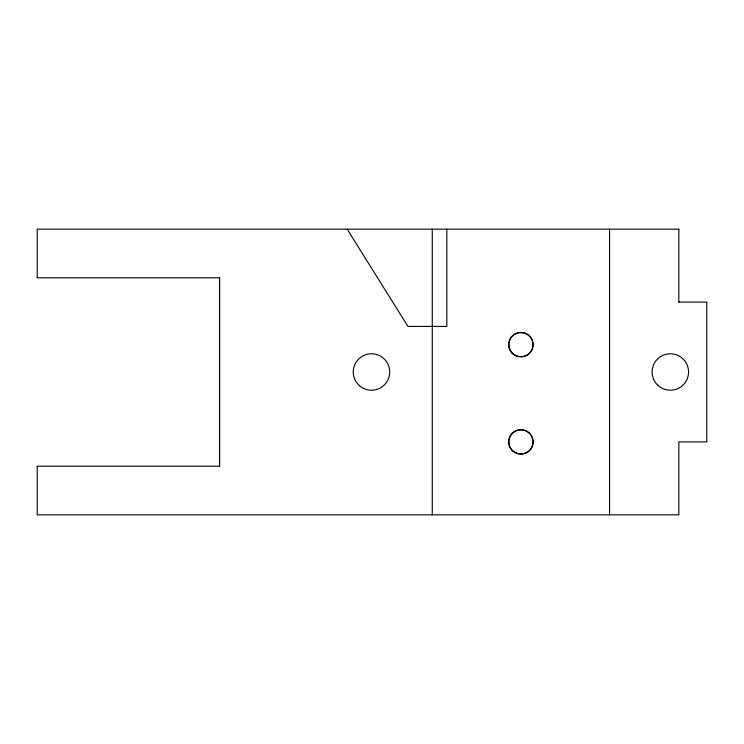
<?xml version="1.0" encoding="UTF-8"?>
<svg xmlns="http://www.w3.org/2000/svg" width="744" height="744" viewBox="0 0 744 744"><rect width="100%" height="100%" fill="white"/><g stroke="black" fill="none" stroke-linecap="round" stroke-linejoin="round"><path stroke-width="1.12" d="M678.844 302.101L706.8 302.101L706.8 441.899L678.844 441.899L678.844 514.829L37.2 514.829L37.2 466.209L219.536 466.209L219.536 277.791L37.2 277.791L37.2 229.171L678.844 229.171M347.169 229.171L407.945 326.421L446.846 326.421L446.846 229.171M678.844 229.171L678.844 302.101M609.55 229.171L609.55 514.829M432.264 229.171L432.264 514.829M219.536 277.791L219.536 466.209M512.309 336.056L510.384 338.576A12.062 11.95 -90 0 0 510.384 350.731C514.634 358.645 527.18 358.645 531.43 350.731A12.062 11.95 -90 0 0 531.439 338.576C527.71 331.833 517.657 330.513 512.309 336.056M512.309 433.296L510.384 435.817A12.062 11.95 -90 0 0 510.384 447.972C514.634 455.886 527.18 455.886 531.43 447.972A12.062 11.95 -90 0 0 531.439 435.817C527.71 429.074 517.657 427.754 512.309 433.296M514.829 452.426A12.155 12.155 0 0 0 533.067 441.899A12.155 12.155 0 0 0 514.829 431.371A12.155 12.155 0 0 0 514.829 452.426M658.31 385.708A18.237 18.237 0 0 0 688.219 375.553A18.237 18.237 0 0 0 664.476 354.73A18.237 18.237 0 0 0 658.31 385.708M359.464 385.708A18.237 18.237 0 0 0 389.363 375.562A18.237 18.237 0 0 0 365.62 354.73A18.237 18.237 0 0 0 359.464 385.708M512.309 353.242A12.155 12.155 0 0 0 532.648 347.792A12.155 12.155 0 0 0 517.759 332.912A12.155 12.155 0 0 0 512.309 353.242"/></g></svg>
